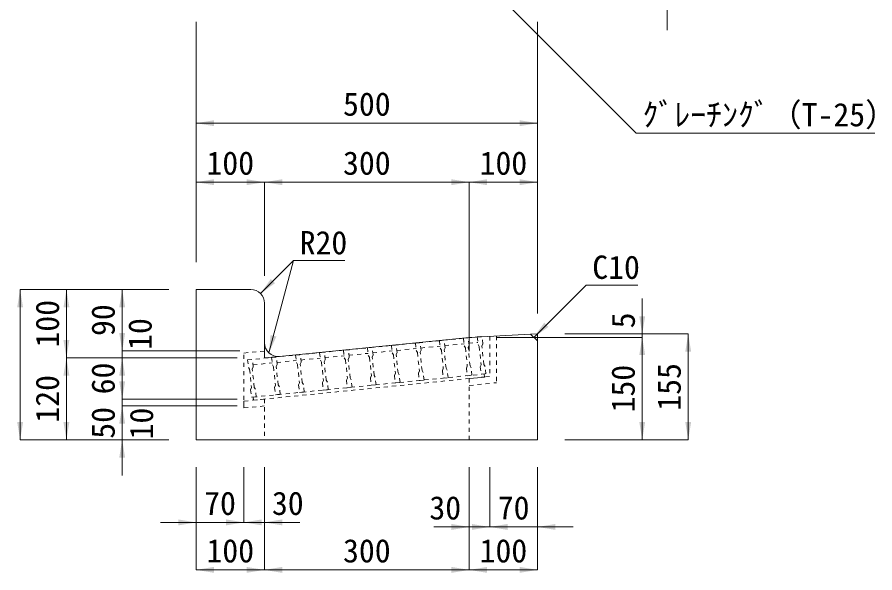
# Model space of a CAD drawing. Units: millimetres at full size; some dimension numbers follow another scale. Extents: x 26939 to 38479, y -4931 to 4101.
# Drawn here: x 34155 to 35411, y -3136 to -2322 of the extents above; entities that cross this region are included whole.
import ezdxf
from ezdxf.enums import TextEntityAlignment as Align

# ---------------------------------------------------------------- set-up
doc = ezdxf.new("R2010")
doc.units = ezdxf.units.MM
doc.header["$LTSCALE"] = 15
doc.linetypes.add('DASHED', pattern=[7.5, 6, -1.5])
doc.linetypes.add('USER1', pattern=[0.8, 0.4, -0.4])
for name, color, linetype, lineweight in [('受枠', 3, 'DASHED', 9), ('寸法線', 7, 'Continuous', 9), ('補助線', 8, 'Continuous', 20), ('集水桝', 1, 'Continuous', 9), ('ｸﾞﾚｰﾁﾝｸﾞ', 7, 'USER1', 9), ('ﾊｯﾁﾝｸﾞ', 8, 'USER1', 9)]:
    doc.layers.add(name, color=color, linetype=linetype, lineweight=lineweight)
doc.styles.add('ＭＳ ゴシック', font='')
doc.styles.get('ＭＳ ゴシック').set_extended_font_data('MS Gothic')

# ---------------------------------------------------------------- blocks, each defined once
blk = doc.blocks.new('filled_arrow')
at = {"color": 0, "linetype": 'Continuous', "lineweight": -2}
blk.add_solid([(7.5, 1.25), (0, 0), (7.5, -1.25)], dxfattribs=at)

msp = doc.modelspace()

# ---------------------------------------------------------------- linework, layer by layer
at = {"layer": '受枠', "linetype": 'USER1', "lineweight": 13}
for p, q in [((34847.27, -2789.33), (34857.27, -2788.83)), ((34847.27, -2789.33), (34847.27, -2848.12)), ((34857.27, -2788.83), (34857.27, -2857.17)), ((34817.27, -2851.12), (34847.27, -2848.12)), ((34817.27, -2851.12), (34817.27, -2861.17)), ((34817.27, -2861.17), (34857.27, -2857.17)), ((34487.27, -2884.12), (34517.27, -2881.12)), ((34487.27, -2884.12), (34487.27, -2894.17)), ((34517.27, -2881.12), (34517.27, -2891.17)), ((34487.27, -2894.17), (34517.27, -2891.17))]:
    msp.add_line(p, q, dxfattribs=at)
at = {"layer": '寸法線'}
for p, q in [((35106.97, -2340.93), (35106.97, -2169.93)), ((34417.27, -2328.93), (34417.27, -2477.18)), ((34917.27, -2328.93), (34917.27, -2477.18)), ((34417.27, -2477.18), (34917.27, -2477.18)), ((34417.27, -2680.83), (34417.27, -2477.18)), ((34417.27, -2477.18), (34917.27, -2477.18)), ((34917.27, -2756.09), (34917.27, -2477.18)), ((34417.27, -2563.59), (34517.27, -2563.59)), ((34417.27, -2680.83), (34417.27, -2563.59)), ((34517.27, -2700.83), (34517.27, -2563.59)), ((34517.27, -2563.59), (34817.27, -2563.59)), ((34517.27, -2700.83), (34517.27, -2563.59)), ((34817.27, -2811.12), (34817.27, -2563.59)), ((34817.27, -2563.59), (34917.27, -2563.59)), ((34817.27, -2811.12), (34817.27, -2563.59)), ((34917.27, -2756.09), (34917.27, -2563.59)), ((34159.48, -2940.82), (34159.48, -2720.83)), ((34377.27, -2720.83), (34159.48, -2720.83)), ((34227.31, -2820.82), (34227.31, -2720.83)), ((34377.27, -2720.83), (34227.31, -2720.83)), ((34308.98, -2810.4), (34308.98, -2720.83)), ((34377.27, -2720.83), (34308.98, -2720.83)), ((35070.57, -2842.83), (35070.57, -2733.83)), ((34308.98, -2872.82), (34308.98, -2758.4)), ((34957.27, -2785.83), (35070.57, -2785.83)), ((34957.27, -2785.83), (35137.94, -2785.83)), ((35137.94, -2940.82), (35137.94, -2785.83)), ((34308.98, -2907.12), (34308.98, -2794.82)), ((34857.27, -2790.83), (35070.57, -2790.83)), ((34857.27, -2790.83), (35070.57, -2790.83)), ((35070.57, -2940.82), (35070.57, -2790.83)), ((34481.03, -2810.4), (34308.98, -2810.4)), ((34481.03, -2810.4), (34308.98, -2810.4)), ((34227.31, -2940.82), (34227.31, -2820.82)), ((34477.27, -2820.82), (34227.31, -2820.82)), ((34477.27, -2820.82), (34227.31, -2820.82)), ((34477.27, -2820.82), (34308.98, -2820.82)), ((34477.27, -2820.82), (34308.98, -2820.82)), ((34308.98, -2943.17), (34308.98, -2829.12)), ((34308.98, -2992.82), (34308.98, -2865.17)), ((34477.27, -2881.12), (34308.98, -2881.12)), ((34477.27, -2881.12), (34308.98, -2881.12)), ((34477.27, -2891.17), (34308.98, -2891.17)), ((34477.27, -2891.17), (34308.98, -2891.17)), ((34377.27, -2940.82), (34159.48, -2940.82)), ((34377.27, -2940.82), (34227.31, -2940.82)), ((34377.27, -2940.82), (34308.98, -2940.82)), ((34957.27, -2940.82), (35070.57, -2940.82)), ((34957.27, -2940.82), (35137.94, -2940.82)), ((34417.27, -2980.82), (34417.27, -3131.25)), ((34417.27, -2980.82), (34417.27, -3061.73)), ((34487.27, -2980.82), (34487.27, -3061.73)), ((34487.27, -2980.82), (34487.27, -3061.73)), ((34517.27, -2980.82), (34517.27, -3061.73)), ((34517.27, -2980.82), (34517.27, -3131.25)), ((34517.27, -2980.82), (34517.27, -3131.25)), ((34817.27, -2980.82), (34817.27, -3068.38)), ((34817.27, -2980.82), (34817.27, -3131.25)), ((34817.27, -2980.82), (34817.27, -3131.25)), ((34847.27, -2980.82), (34847.27, -3068.38)), ((34847.27, -2980.82), (34847.27, -3068.38)), ((34917.27, -2980.82), (34917.27, -3131.25)), ((34917.27, -2980.82), (34917.27, -3068.38)), ((34365.27, -3061.73), (34539.27, -3061.73)), ((34435.27, -3061.73), (34569.27, -3061.73)), ((34765.27, -3068.38), (34899.27, -3068.38)), ((34795.27, -3068.38), (34969.27, -3068.38)), ((34417.27, -3131.25), (34517.27, -3131.25)), ((34517.27, -3131.25), (34817.27, -3131.25)), ((34817.27, -3131.25), (34917.27, -3131.25))]:
    msp.add_line(p, q, dxfattribs=at)
for points in [[(34748.87, -2178.68), (35061.92, -2491.74), (35069.12, -2491.74), (35411.19, -2491.74)], [(34511.41, -2726.68), (34559.84, -2678.25), (34567.04, -2678.25), (34634.99, -2678.25)], [(34523.85, -2813.55), (34559.84, -2678.25), (34567.04, -2678.25), (34634.99, -2678.25)], [(34911.74, -2790.83), (34988.39, -2714.17), (34995.59, -2714.17), (35063.91, -2714.17)]]:
    msp.add_lwpolyline(points, dxfattribs=at)
at = {"layer": '補助線', "lineweight": 13}
for p, q in [((34917.27, -2785.83), (34907.02, -2786.34)), ((34917.27, -2785.83), (34917.27, -2796.09)), ((34517.27, -2820.82), (34517.27, -2798.73)), ((34517.27, -2820.82), (34539.05, -2818.65))]:
    msp.add_line(p, q, dxfattribs=at)
at = {"layer": '集水桝', "lineweight": 20}
for p, q in [((34417.27, -2720.83), (34417.27, -2940.82)), ((34497.27, -2720.83), (34417.27, -2720.83)), ((34517.27, -2798.73), (34517.27, -2740.83)), ((34907.02, -2786.34), (34817.27, -2790.83)), ((34907.02, -2786.34), (34917.27, -2796.09)), ((34539.05, -2818.65), (34817.27, -2790.83)), ((34917.27, -2796.09), (34917.27, -2940.82)), ((34417.27, -2940.82), (34917.27, -2940.82))]:
    msp.add_line(p, q, dxfattribs=at)
at = {"layer": '集水桝', "linetype": 'USER1', "lineweight": 13}
for p, q in [((34487.27, -2813.78), (34521.03, -2810.4)), ((34487.27, -2894.17), (34487.27, -2813.78)), ((34817.27, -2851.12), (34817.27, -2940.82)), ((34517.27, -2881.12), (34517.27, -2940.82))]:
    msp.add_line(p, q, dxfattribs=at)
at = {"layer": '集水桝', "lineweight": 20}
for centre, start, end in [((34497.27, -2740.83), 0, 90), ((34537.27, -2798.73), 180, 275.71017)]:
    msp.add_arc(centre, 20, start, end, dxfattribs=at)
at = {"layer": 'ｸﾞﾚｰﾁﾝｸﾞ'}
for p, q in [((34738.58, -2799.2), (34745.54, -2798.5)), ((34738.58, -2799.2), (34739.67, -2810.14)), ((34746.63, -2809.45), (34745.54, -2798.5)), ((34773.7, -2795.68), (34780.67, -2794.99)), ((34773.7, -2795.68), (34774.8, -2806.63)), ((34781.76, -2805.93), (34780.67, -2794.99)), ((34781.46, -2802.95), (34809.57, -2800.14)), ((34808.83, -2792.17), (34815.79, -2791.48)), ((34808.83, -2792.17), (34809.92, -2803.12)), ((34816.89, -2802.42), (34815.79, -2791.48)), ((34816.59, -2799.44), (34829.81, -2798.11)), ((34829.02, -2790.15), (34835.98, -2789.46)), ((34829.02, -2790.15), (34830.11, -2801.1)), ((34830.11, -2801.1), (34831.9, -2803.93)), ((34835.88, -2803.53), (34837.08, -2800.4)), ((34837.08, -2800.4), (34835.98, -2789.46)), ((34598.07, -2813.25), (34605.04, -2812.55)), ((34598.07, -2813.25), (34599.17, -2824.19)), ((34606.13, -2823.5), (34605.04, -2812.55)), ((34633.2, -2809.73), (34640.16, -2809.04)), ((34633.2, -2809.73), (34634.29, -2820.68)), ((34641.26, -2819.98), (34640.16, -2809.04)), ((34668.32, -2806.22), (34675.29, -2805.53)), ((34668.32, -2806.22), (34669.42, -2817.17)), ((34676.38, -2816.47), (34675.29, -2805.53)), ((34676.08, -2813.49), (34704.2, -2810.68)), ((34703.45, -2802.71), (34710.41, -2802.01)), ((34703.45, -2802.71), (34704.54, -2813.65)), ((34704.54, -2813.65), (34706.33, -2816.49)), ((34710.31, -2816.09), (34711.51, -2812.96)), ((34711.51, -2812.96), (34710.41, -2802.01)), ((34711.21, -2809.97), (34739.32, -2807.16)), ((34739.67, -2810.14), (34741.46, -2812.98)), ((34741.46, -2812.98), (34744.15, -2839.84)), ((34745.44, -2812.58), (34746.63, -2809.45)), ((34748.13, -2839.45), (34745.44, -2812.58)), ((34746.34, -2806.46), (34774.45, -2803.65)), ((34774.8, -2806.63), (34776.59, -2809.47)), ((34776.59, -2809.47), (34779.27, -2836.33)), ((34780.57, -2809.07), (34781.76, -2805.93)), ((34783.25, -2835.93), (34780.57, -2809.07)), ((34809.92, -2803.12), (34811.71, -2805.95)), ((34811.71, -2805.95), (34814.4, -2832.82)), ((34815.69, -2805.56), (34816.89, -2802.42)), ((34818.38, -2832.42), (34815.69, -2805.56)), ((34831.9, -2803.93), (34834.59, -2830.8)), ((34838.57, -2830.4), (34835.88, -2803.53)), ((34492.69, -2823.79), (34499.66, -2823.09)), ((34492.69, -2823.79), (34493.79, -2834.73)), ((34500.75, -2834.03), (34499.66, -2823.09)), ((34527.82, -2820.27), (34534.78, -2819.58)), ((34527.82, -2820.27), (34528.91, -2831.22)), ((34535.88, -2830.52), (34534.78, -2819.58)), ((34535.58, -2827.54), (34563.69, -2824.73)), ((34562.95, -2816.76), (34569.91, -2816.06)), ((34562.95, -2816.76), (34564.04, -2827.71)), ((34571, -2827.01), (34569.91, -2816.06)), ((34570.71, -2824.02), (34598.82, -2821.21)), ((34599.17, -2824.19), (34600.96, -2827.03)), ((34604.94, -2826.63), (34606.13, -2823.5)), ((34605.83, -2820.51), (34633.94, -2817.7)), ((34634.29, -2820.68), (34636.08, -2823.52)), ((34636.08, -2823.52), (34638.77, -2850.38)), ((34640.06, -2823.12), (34641.26, -2819.98)), ((34642.75, -2849.98), (34640.06, -2823.12)), ((34640.96, -2817), (34669.07, -2814.19)), ((34669.42, -2817.17), (34671.21, -2820)), ((34671.21, -2820), (34673.9, -2846.87)), ((34675.19, -2819.6), (34676.38, -2816.47)), ((34677.88, -2846.47), (34675.19, -2819.6)), ((34706.33, -2816.49), (34709.02, -2843.36)), ((34713, -2842.96), (34710.31, -2816.09)), ((34493.79, -2834.73), (34495.58, -2837.57)), ((34495.58, -2837.57), (34498.27, -2864.43)), ((34499.56, -2837.17), (34500.75, -2834.03)), ((34502.25, -2864.03), (34499.56, -2837.17)), ((34500.45, -2831.05), (34528.57, -2828.24)), ((34528.91, -2831.22), (34530.7, -2834.05)), ((34530.7, -2834.05), (34533.39, -2860.92)), ((34534.68, -2833.66), (34535.88, -2830.52)), ((34537.37, -2860.52), (34534.68, -2833.66)), ((34564.04, -2827.71), (34565.83, -2830.54)), ((34565.83, -2830.54), (34568.52, -2857.41)), ((34569.81, -2830.14), (34571, -2827.01)), ((34572.5, -2857.01), (34569.81, -2830.14)), ((34600.96, -2827.03), (34603.64, -2853.89)), ((34607.62, -2853.5), (34604.94, -2826.63)), ((34779.27, -2836.33), (34778.08, -2839.47)), ((34785.04, -2838.77), (34783.25, -2835.93)), ((34786.14, -2849.72), (34785.04, -2838.77)), ((34814.4, -2832.82), (34813.21, -2835.95)), ((34813.21, -2835.95), (34814.3, -2846.9)), ((34820.17, -2835.26), (34818.38, -2832.42)), ((34821.26, -2846.2), (34820.17, -2835.26)), ((34834.59, -2830.8), (34833.39, -2833.93)), ((34833.39, -2833.93), (34834.49, -2844.88)), ((34840.36, -2833.24), (34838.57, -2830.4)), ((34841.45, -2844.18), (34840.36, -2833.24)), ((34500.65, -2878.26), (34838.97, -2844.43)), ((34501.1, -2882.74), (34839.41, -2848.91)), ((34638.77, -2850.38), (34637.58, -2853.52)), ((34644.54, -2852.82), (34642.75, -2849.98)), ((34673.9, -2846.87), (34672.7, -2850)), ((34672.7, -2850), (34673.8, -2860.95)), ((34679.67, -2849.31), (34677.88, -2846.47)), ((34680.76, -2860.25), (34679.67, -2849.31)), ((34709.02, -2843.36), (34707.83, -2846.49)), ((34707.83, -2846.49), (34708.92, -2857.44)), ((34714.79, -2845.79), (34713, -2842.96)), ((34715.89, -2856.74), (34714.79, -2845.79)), ((34744.15, -2839.84), (34742.95, -2842.98)), ((34742.95, -2842.98), (34744.05, -2853.92)), ((34749.92, -2842.28), (34748.13, -2839.45)), ((34751.01, -2853.23), (34749.92, -2842.28)), ((34778.08, -2839.47), (34779.17, -2850.41)), ((34779.17, -2850.41), (34786.14, -2849.72)), ((34814.3, -2846.9), (34821.26, -2846.2)), ((34834.49, -2844.88), (34841.45, -2844.18)), ((34838.97, -2844.43), (34839.41, -2848.91)), ((34533.39, -2860.92), (34532.2, -2864.05)), ((34539.16, -2863.36), (34537.37, -2860.52)), ((34540.26, -2874.3), (34539.16, -2863.36)), ((34568.52, -2857.41), (34567.32, -2860.54)), ((34567.32, -2860.54), (34568.42, -2871.49)), ((34574.29, -2859.84), (34572.5, -2857.01)), ((34575.38, -2870.79), (34574.29, -2859.84)), ((34603.64, -2853.89), (34602.45, -2857.03)), ((34602.45, -2857.03), (34603.54, -2867.97)), ((34609.41, -2856.33), (34607.62, -2853.5)), ((34610.51, -2867.28), (34609.41, -2856.33)), ((34637.58, -2853.52), (34638.67, -2864.46)), ((34638.67, -2864.46), (34645.63, -2863.77)), ((34645.63, -2863.77), (34644.54, -2852.82)), ((34673.8, -2860.95), (34680.76, -2860.25)), ((34708.92, -2857.44), (34715.89, -2856.74)), ((34744.05, -2853.92), (34751.01, -2853.23)), ((34498.27, -2864.43), (34497.07, -2867.57)), ((34497.07, -2867.57), (34498.17, -2878.51)), ((34504.04, -2866.87), (34502.25, -2864.03)), ((34505.13, -2877.82), (34504.04, -2866.87)), ((34532.2, -2864.05), (34533.29, -2875)), ((34533.29, -2875), (34540.26, -2874.3)), ((34568.42, -2871.49), (34575.38, -2870.79)), ((34603.54, -2867.97), (34610.51, -2867.28)), ((34498.17, -2878.51), (34505.13, -2877.82)), ((34500.65, -2878.26), (34501.1, -2882.74))]:
    msp.add_line(p, q, dxfattribs=at)
at = {"layer": 'ﾊｯﾁﾝｸﾞ', "color": 7}
msp.add_line((34492.69, -2823.78), (34835.98, -2789.46), dxfattribs=at)

# ---------------------------------------------------------------- block references
at = {"layer": '寸法線', "xscale": 3.47, "yscale": 3.47}
for p in [(34417.27, -2477.18), (34417.27, -2477.18), (34417.27, -2563.59), (34517.27, -2563.59), (34817.27, -2563.59), (34487.27, -3061.73), (34517.27, -3061.73), (34847.27, -3068.38), (34917.27, -3068.38), (34417.27, -3131.25), (34517.27, -3131.25), (34817.27, -3131.25)]:
    msp.add_blockref('filled_arrow', p, dxfattribs=at)
for p, rotation in [((34917.27, -2477.18), 180), ((34917.27, -2477.18), 180), ((34517.27, -2563.59), 180), ((34817.27, -2563.59), 180), ((34917.27, -2563.59), 180), ((34511.41, -2726.68), 45), ((34159.48, -2720.83), 270), ((34227.31, -2720.83), 270), ((34308.98, -2720.83), 270), ((35070.57, -2785.83), 90), ((34911.74, -2790.83), 45), ((34308.98, -2810.4), 90), ((34308.98, -2810.4), 90), ((34523.85, -2813.55), 75.1), ((35137.94, -2785.83), 270), ((34227.31, -2820.82), 90), ((35070.57, -2790.83), 270), ((35070.57, -2790.83), 270), ((34227.31, -2820.82), 270), ((34308.98, -2820.82), 270), ((34308.98, -2881.12), 90), ((34308.98, -2891.17), 270), ((34159.48, -2940.82), 90), ((34227.31, -2940.82), 90), ((35070.57, -2940.82), 90), ((35137.94, -2940.82), 90), ((34308.98, -2940.82), 270), ((34417.27, -3061.73), 180), ((34487.27, -3061.73), 180), ((34817.27, -3068.38), 180), ((34847.27, -3068.38), 180), ((34517.27, -3131.25), 180), ((34817.27, -3131.25), 180), ((34917.27, -3131.25), 180)]:
    msp.add_blockref('filled_arrow', p, dxfattribs=dict(at, rotation=rotation))

# ---------------------------------------------------------------- texts
at = {"layer": '寸法線', "style": 'ＭＳ ゴシック'}
for s, p in [('500', (34667.27, -2449.18)), ('500', (34667.27, -2449.18)), ('100', (34467.27, -2535.59)), ('300', (34667.27, -2535.59)), ('100', (34867.27, -2535.59)), ('70', (34452.27, -3033.73)), ('30', (34551.49, -3033.73)), ('30', (34782.1, -3040.38)), ('70', (34882.27, -3040.38)), ('100', (34467.27, -3103.25)), ('300', (34667.27, -3103.25)), ('100', (34867.27, -3103.25))]:
    msp.add_text(s, height=34.18, dxfattribs=at).set_placement(p, align=Align.MIDDLE_CENTER)
for s, p in [('ｸﾞﾚｰﾁﾝｸﾞ（T-25）', (35070.92, -2447.62)), ('R20', (34568.84, -2635.05)), ('R20', (34568.84, -2635.05)), ('C10', (34997.39, -2670.97))]:
    msp.add_text(s, height=34.18, dxfattribs=at).set_placement(p, align=Align.TOP_LEFT)
for s, p in [('100', (34199.31, -2770.83)), ('90', (34280.98, -2765.61)), ('5', (35042.73, -2765.97)), ('10', (34335.03, -2785.88)), ('60', (34280.98, -2850.97)), ('150', (35042.57, -2865.83)), ('155', (35109.94, -2863.33)), ('120', (34199.31, -2880.82)), ('50', (34280.98, -2916)), ('10', (34337.18, -2917.02))]:
    msp.add_text(s, height=34.18, rotation=90, dxfattribs=at).set_placement(p, align=Align.MIDDLE_CENTER)

doc.saveas('drawing.dxf')
